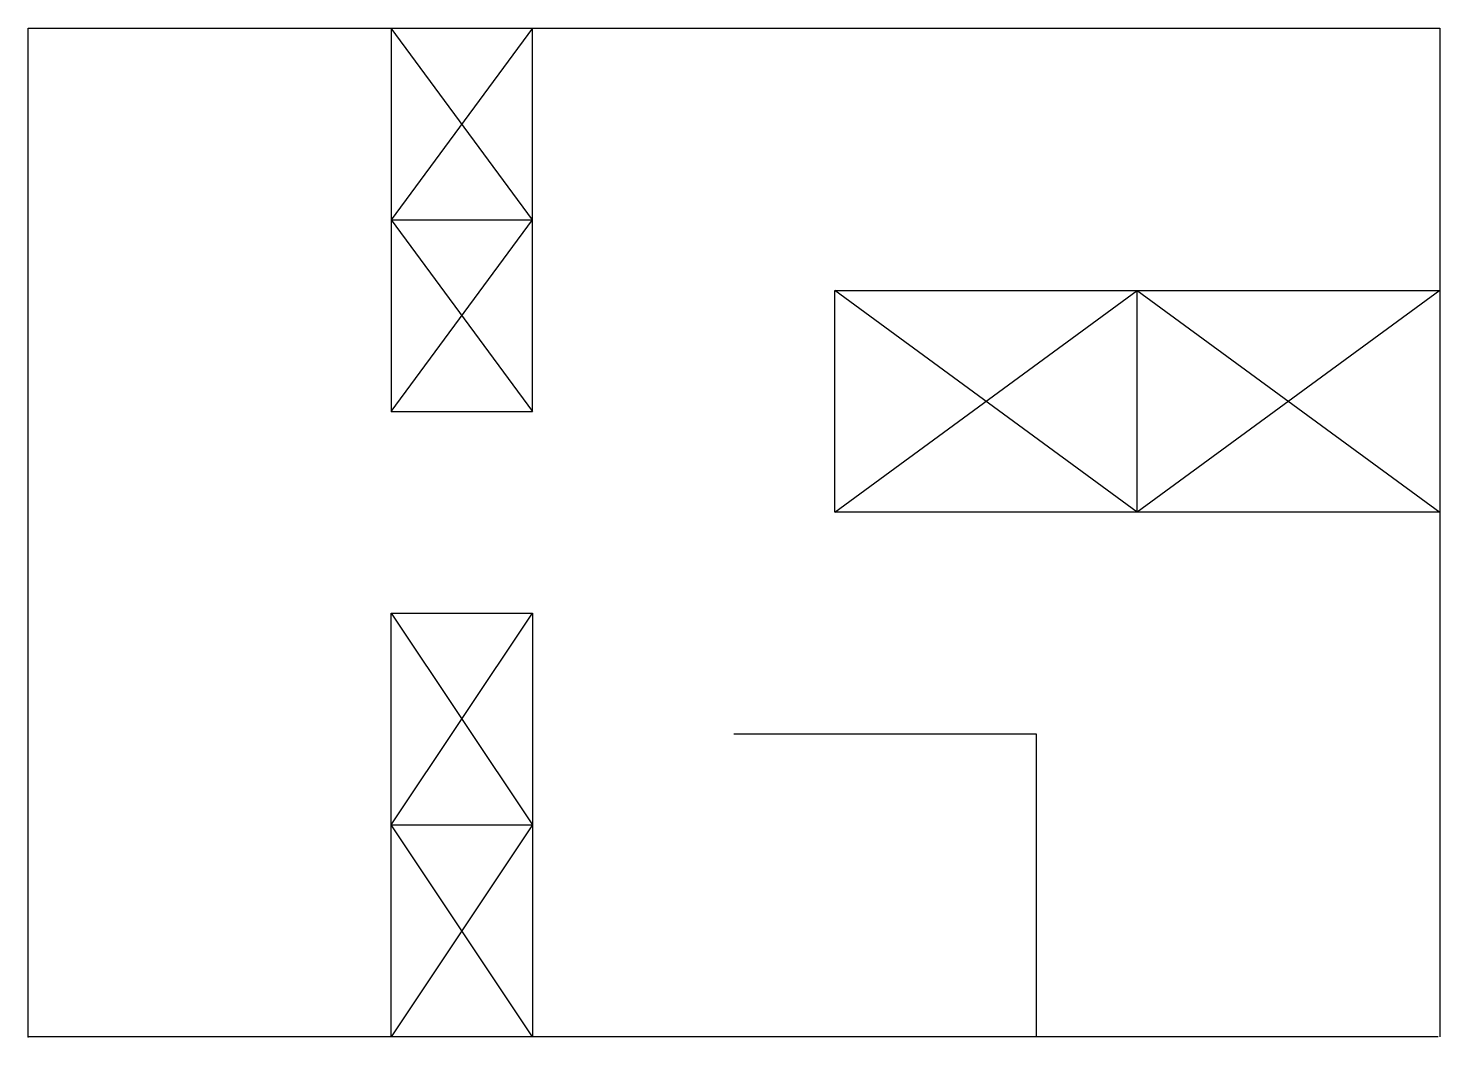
# Model space of a CAD drawing. Header units: millimetres. Extents: x 0 to 70, y 0 to 50.
import ezdxf

# ---------------------------------------------------------------- set-up
doc = ezdxf.new("R2010")
doc.units = ezdxf.units.MM
doc.layers.get('0').update_dxf_attribs({"linetype": 'CONTINUOUS'})

msp = doc.modelspace()

# ---------------------------------------------------------------- linework, layer by layer
for p, q in [((0, 0), (0, 50)), ((0, 50), (70, 50)), ((70, 50), (70, 0)), ((18, 40.5), (25, 40.5)), ((40, 26), (40, 37)), ((55, 26), (55, 37)), ((70, 37), (70, 26)), ((18, 31), (25, 31)), ((18, 21), (25, 21)), ((50, 15), (35, 15)), ((50, 0), (50, 15)), ((18, 10.5), (25, 10.5)), ((69.926, 0), (0, 0))]:
    msp.add_line(p, q)
for points in [[(18, 50), (18, 31), (25, 40.5)], [(25, 31), (25, 50), (18, 40.5)], [(40, 37), (70, 37), (55, 26)], [(70, 26), (40, 26), (55, 37)], [(18, 0), (18, 21), (25, 10.5)], [(25, 21), (25, 0), (18, 10.5)]]:
    msp.add_lwpolyline(points, close=True)
msp.add_point((0, 0))

doc.saveas('drawing.dxf')
